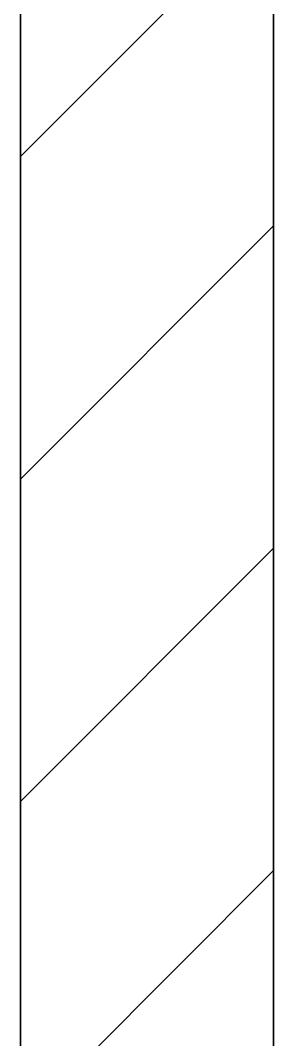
# Model space of a CAD drawing. Header units: millimetres. Extents: x 233224 to 234067, y -13631 to -11613.
# Drawn here: x 233254.73 to 233264.73, y -12161.73 to -12121.51 of the extents above; entities that cross this region are included whole.
import ezdxf

# ---------------------------------------------------------------- set-up
doc = ezdxf.new("R2010")
doc.units = ezdxf.units.MM
doc.header["$MEASUREMENT"] = 0
doc.layers.add('2D Drafting - General_Pen_No__4', color=7, linetype='Continuous', lineweight=20, true_color=0x029e21)
doc.layers.add('Structural - Bearing_Pen_No__107', color=7, linetype='Continuous', lineweight=13, true_color=0xaaaaaa)
doc.layers.add('Structural - Bearing', color=7, linetype='Continuous')
doc.layers.add('Structural - Bearing_Pen_No__27', color=7, linetype='Continuous', lineweight=35)

# ---------------------------------------------------------------- blocks, each defined once
blk = doc.blocks.new('Wall_4', base_point=(226098.98, 6367.57))
at = {"layer": 'Structural - Bearing_Pen_No__107', "linetype": 'Continuous'}
h = blk.add_hatch(dxfattribs=at)
h.set_pattern_fill('MASONRY_BLOCK', color=256, style=0, pattern_type=2)
h.set_pattern_definition([(45, (0, 0), (-63.63961, 63.63961), [])])
h.paths.add_polyline_path([(225998.98, 6267.57), (225998.98, -1102.43), (226098.98, -1002.43), (226098.98, 6267.57)])
at = {"layer": 'Structural - Bearing_Pen_No__27', "linetype": 'Continuous', "flags": 128}
for points in [[(225998.98, 6267.57), (225998.98, -1102.43)], [(226098.98, -1002.43), (226098.98, 6267.57)]]:
    blk.add_lwpolyline(points, dxfattribs=at)

msp = doc.modelspace()

# ---------------------------------------------------------------- linework, layer by layer
at = {"layer": '2D Drafting - General_Pen_No__4', "linetype": 'Continuous'}
msp.add_line((233264.727, -12350.487), (233264.727, -11623.487), dxfattribs=at)

# ---------------------------------------------------------------- block references
at = {"layer": 'Structural - Bearing', "xscale": 0.1, "yscale": 0.1, "zscale": 0.1}
msp.add_blockref('Wall_4', (233264.727, -11613.487), dxfattribs=at)

doc.saveas('drawing.dxf')
